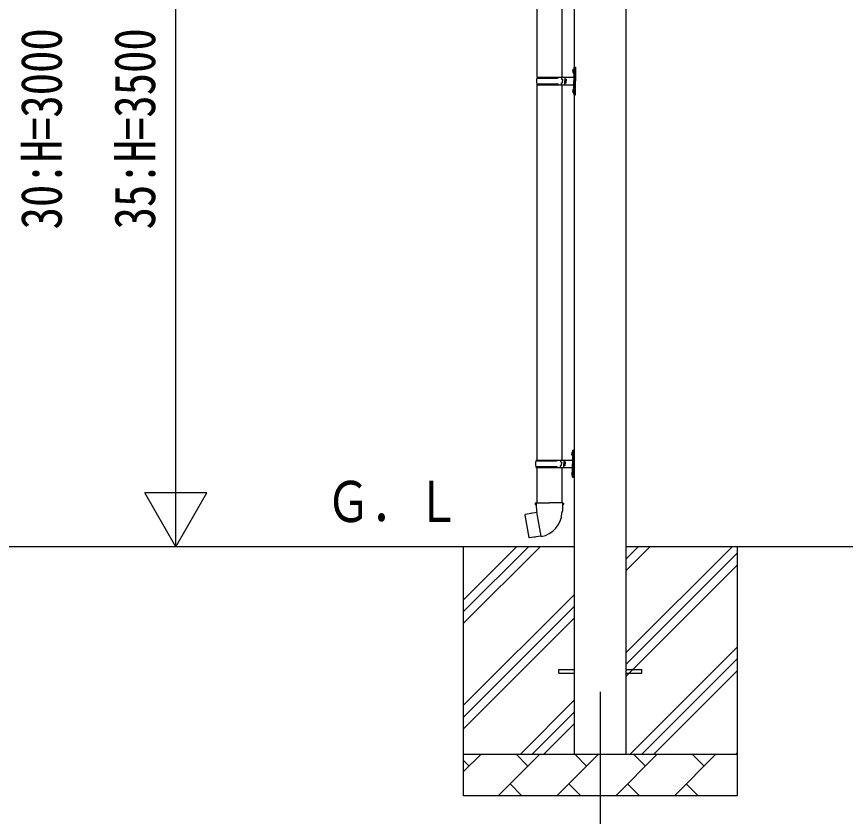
# Model space of a CAD drawing. Units: millimetres, scale not verified. Extents: x -12615 to 12615, y -8910 to 8910.
# Drawn here: x -4055 to -2058, y -5632 to -3704 of the extents above; entities that cross this region are included whole.
import ezdxf
from ezdxf.enums import TextEntityAlignment as Align

# ---------------------------------------------------------------- set-up
doc = ezdxf.new("R2010")
doc.units = ezdxf.units.MM
doc.header["$LTSCALE"] = 40
for name, color, linetype in [('0-3_YKK_12', 2, 'Continuous'), ('0-4_YKK_13', 4, 'Continuous'), ('0-5_YKK_A1', 4, 'Continuous'), ('0-6_YKK_D', 6, 'Continuous')]:
    doc.layers.add(name, color=color, linetype=linetype)
doc.styles.add('ＭＳ ゴシック', font='')
doc.styles.get('ＭＳ ゴシック').set_extended_font_data('MS Gothic')

msp = doc.modelspace()

# ---------------------------------------------------------------- linework, layer by layer
at = {"layer": '0-3_YKK_12'}
msp.add_line((-2648.76, -5332.18), (-2648.76, -5832.18), dxfattribs=at)
at = {"layer": '0-4_YKK_13'}
for p, q in [((-2801.26, -2962.74), (-2801.26, -3850.68)), ((-2741.26, -2962.74), (-2741.26, -3850.68)), ((-2715.06, -3833.54), (-2713.01, -3834.53)), ((-2713.79, -3831.53), (-2713.16, -3831.53)), ((-2713.79, -3831.53), (-2713.79, -3839.83)), ((-2713.16, -3831.53), (-2713.16, -3839.83)), ((-2713.16, -3831.53), (-2712.76, -3831.93)), ((-2712.76, -3827.68), (-2709.76, -3826.18)), ((-2712.76, -3827.68), (-2712.76, -3859.68)), ((-2712.76, -3831.93), (-2712.76, -3839.43)), ((-2709.76, -3826.18), (-2709.76, -3859.68)), ((-2709.76, -3826.18), (-2708.76, -3826.18)), ((-2708.76, -3826.18), (-2708.76, -3859.68)), ((-2801.76, -3852.68), (-2751.42, -3852.68)), ((-2800.76, -3850.68), (-2714.76, -3850.68)), ((-2800.76, -3850.68), (-2800.76, -3852.68)), ((-2741.76, -3850.68), (-2741.76, -3855.18)), ((-2733.76, -3850.68), (-2733.76, -3859.68)), ((-2713.79, -3839.83), (-2713.16, -3839.83)), ((-2713.16, -3839.83), (-2712.76, -3839.43)), ((-2713.01, -3834.53), (-2712.4, -3835.68)), ((-2801.76, -3866.68), (-2751.42, -3866.68)), ((-2801.26, -3868.68), (-2801.26, -4773.18)), ((-2800.76, -3868.68), (-2800.76, -3866.68)), ((-2800.76, -3868.68), (-2714.76, -3868.68)), ((-2741.76, -3855.18), (-2739.76, -3855.18)), ((-2741.76, -3868.68), (-2741.76, -3864.18)), ((-2741.76, -3864.18), (-2739.76, -3864.18)), ((-2741.26, -3868.68), (-2741.26, -4773.18)), ((-2739.76, -3855.18), (-2739.76, -3859.68)), ((-2739.76, -3864.18), (-2739.76, -3859.68)), ((-2733.76, -3855.18), (-2730.76, -3855.18)), ((-2733.76, -3868.68), (-2733.76, -3859.68)), ((-2733.76, -3864.18), (-2730.76, -3864.18)), ((-2730.76, -3855.18), (-2730.76, -3859.68)), ((-2730.76, -3864.18), (-2730.76, -3859.68)), ((-2712.76, -3891.68), (-2712.76, -3859.68)), ((-2709.76, -3893.18), (-2709.76, -3859.68)), ((-2708.76, -3893.18), (-2708.76, -3859.68)), ((-2715.06, -3881.54), (-2713.01, -3882.53)), ((-2713.79, -3879.53), (-2713.16, -3879.53)), ((-2713.79, -3879.53), (-2713.79, -3887.83)), ((-2713.79, -3887.83), (-2713.16, -3887.83)), ((-2713.16, -3879.53), (-2713.16, -3887.83)), ((-2713.16, -3879.53), (-2712.76, -3879.93)), ((-2713.16, -3887.83), (-2712.76, -3887.43)), ((-2713.01, -3882.53), (-2712.4, -3883.68)), ((-2712.76, -3879.93), (-2712.76, -3887.43)), ((-2712.76, -3891.68), (-2709.76, -3893.18)), ((-2709.76, -3893.18), (-2708.76, -3893.18)), ((-2715.26, -4750.18), (-2712.26, -4748.68)), ((-2715.26, -4750.18), (-2715.26, -4782.18)), ((-2712.26, -4748.68), (-2712.26, -4782.18)), ((-2712.26, -4748.68), (-2711.26, -4748.68)), ((-2711.26, -4748.68), (-2711.26, -4782.18)), ((-2717.56, -4756.04), (-2715.51, -4757.03)), ((-2716.29, -4754.03), (-2715.66, -4754.03)), ((-2716.29, -4754.03), (-2716.29, -4762.33)), ((-2716.29, -4762.33), (-2715.66, -4762.33)), ((-2715.66, -4754.03), (-2715.66, -4762.33)), ((-2715.66, -4754.03), (-2715.26, -4754.43)), ((-2715.66, -4762.33), (-2715.26, -4761.93)), ((-2715.51, -4757.03), (-2714.9, -4758.18)), ((-2715.26, -4754.43), (-2715.26, -4761.93)), ((-2804.26, -4775.18), (-2753.92, -4775.18)), ((-2804.26, -4789.18), (-2753.92, -4789.18)), ((-2803.26, -4773.18), (-2717.26, -4773.18)), ((-2803.26, -4773.18), (-2803.26, -4775.18)), ((-2803.26, -4791.18), (-2803.26, -4789.18)), ((-2803.26, -4791.18), (-2717.26, -4791.18)), ((-2801.26, -4791.18), (-2801.26, -4876.11)), ((-2744.26, -4773.18), (-2744.26, -4777.68)), ((-2744.26, -4777.68), (-2742.26, -4777.68)), ((-2744.26, -4791.18), (-2744.26, -4786.68)), ((-2744.26, -4786.68), (-2742.26, -4786.68)), ((-2742.26, -4777.68), (-2742.26, -4782.18)), ((-2742.26, -4786.68), (-2742.26, -4782.18)), ((-2741.26, -4791.18), (-2741.26, -4876.11)), ((-2736.26, -4773.18), (-2736.26, -4782.18)), ((-2736.26, -4777.68), (-2733.26, -4777.68)), ((-2736.26, -4791.18), (-2736.26, -4782.18)), ((-2736.26, -4786.68), (-2733.26, -4786.68)), ((-2733.26, -4777.68), (-2733.26, -4782.18)), ((-2733.26, -4786.68), (-2733.26, -4782.18)), ((-2715.26, -4814.18), (-2715.26, -4782.18)), ((-2712.26, -4815.68), (-2712.26, -4782.18)), ((-2711.26, -4815.68), (-2711.26, -4782.18)), ((-2717.56, -4804.04), (-2715.51, -4805.03)), ((-2716.29, -4802.03), (-2715.66, -4802.03)), ((-2716.29, -4802.03), (-2716.29, -4810.33)), ((-2716.29, -4810.33), (-2715.66, -4810.33)), ((-2715.66, -4802.03), (-2715.66, -4810.33)), ((-2715.66, -4802.03), (-2715.26, -4802.43)), ((-2715.66, -4810.33), (-2715.26, -4809.93)), ((-2715.51, -4805.03), (-2714.9, -4806.18)), ((-2715.26, -4802.43), (-2715.26, -4809.93)), ((-2715.26, -4814.18), (-2712.26, -4815.68)), ((-2712.26, -4815.68), (-2711.26, -4815.68)), ((-2803.11, -4876.11), (-2805.26, -4876.89)), ((-2805.26, -4876.89), (-2805.26, -4880.51)), ((-2805.26, -4880.51), (-2803.01, -4881.33)), ((-2803.11, -4876.11), (-2771.26, -4876.11)), ((-2803.11, -4876.11), (-2803.01, -4881.33)), ((-2803.01, -4881.33), (-2802.76, -4896.11)), ((-2739.41, -4876.11), (-2771.26, -4876.11)), ((-2737.26, -4880.51), (-2739.5, -4881.33)), ((-2739.41, -4876.11), (-2737.26, -4876.89)), ((-2737.26, -4876.89), (-2737.26, -4880.51)), ((-2829.72, -4904.56), (-2830.52, -4905.73)), ((-2830.52, -4905.73), (-2820.9, -4960.29)), ((-2801.85, -4899.31), (-2829.72, -4904.56)), ((-2816.97, -4901.96), (-2817.18, -4902.2)), ((-2802.76, -4896.11), (-2801.41, -4898.11)), ((-2791.49, -4956.61), (-2801.63, -4899.13)), ((-2801.6, -4898.31), (-2801.6, -4899.02)), ((-2801.41, -4898.11), (-2801.44, -4898.12)), ((-2741.07, -4898.05), (-2741.14, -4900.21)), ((-2739.75, -4896.11), (-2741.07, -4898.05)), ((-2806.88, -4959.2), (-2807.16, -4959.05)), ((-2791.19, -4957.37), (-2791.43, -4956.71)), ((-2748.76, -5277.68), (-2711.26, -5277.68)), ((-2748.76, -5286.68), (-2748.76, -5277.68)), ((-2748.76, -5286.68), (-2711.26, -5286.68)), ((-2586.26, -5277.68), (-2548.76, -5277.68)), ((-2586.26, -5286.68), (-2548.76, -5286.68)), ((-2548.76, -5286.68), (-2548.76, -5277.68))]:
    msp.add_line(p, q, dxfattribs=at)
for points in [[(-2715.06, -3837.83), (-2713.01, -3836.83), (-2712.4, -3835.68)], [(-2715.06, -3885.83), (-2713.01, -3884.83), (-2712.4, -3883.68)], [(-2717.56, -4760.33), (-2715.51, -4759.33), (-2714.9, -4758.18)], [(-2717.56, -4808.33), (-2715.51, -4807.33), (-2714.9, -4806.18)], [(-2739.41, -4876.11), (-2739.5, -4881.33), (-2739.75, -4896.11)], [(-2814.73, -4901.74), (-2815.01, -4901.59), (-2816.97, -4901.96)], [(-2791.76, -4956.51), (-2819.74, -4961.11), (-2820.9, -4960.29)], [(-2804.69, -4958.64), (-2804.91, -4958.88), (-2806.88, -4959.2)]]:
    msp.add_lwpolyline(points, dxfattribs=at)
for centre, radius, start, end in [((-2709.46, -3835.68), 6, 136.21765, 223.78235), ((-2753.01, -3859.68), 49.25, 171.82876, 180.00002), ((-2751.42, -3850.68), 2, 270, 359.99998), ((-2714.76, -3848.68), 2, 270, 359.99998), ((-2753.01, -3859.68), 49.25, 180.00002, 188.17127), ((-2751.42, -3868.68), 2, 0.00005, 90.00004), ((-2714.76, -3870.68), 2, 0.00005, 90.00004), ((-2709.46, -3883.68), 6, 136.21765, 223.78235), ((-2711.96, -4758.18), 6, 136.21765, 223.78235), ((-2717.26, -4771.18), 2, 270, 359.99998), ((-2755.51, -4782.18), 49.25, 171.82876, 180.00002), ((-2755.51, -4782.18), 49.25, 180.00002, 188.17127), ((-2753.92, -4773.18), 2, 270, 359.99998), ((-2753.92, -4791.18), 2, 0.00005, 90.00004), ((-2717.26, -4793.18), 2, 0.00005, 90.00004), ((-2711.96, -4806.18), 6, 136.21765, 223.78235), ((-2801.9, -4899.02), 0.3, 280.66842, 0), ((-2801.4, -4898.31), 0.2, 100, 180), ((-2801.41, -4898.11), 60.3, 279.96938, 358), ((-2791.71, -4956.81), 0.3, 20, 99.33158), ((-2791, -4957.3), 0.2, 200, 279.96938)]:
    msp.add_arc(centre, radius, start, end, dxfattribs=at)
at = {"layer": '0-5_YKK_A1'}
for p, q in [((-2711.26, -2685.18), (-2711.26, -5482.18)), ((-2586.26, -5482.18), (-2586.26, -2685.18)), ((-2711.26, -4982.18), (-3509.42, -4982.18)), ((-2978.76, -4982.18), (-2978.76, -5582.18)), ((-2978.76, -5167.23), (-2793.71, -4982.18)), ((-2978.76, -5138.95), (-2821.99, -4982.18)), ((-2978.76, -5110.67), (-2850.27, -4982.18)), ((-1211.26, -4982.18), (-2586.26, -4982.18)), ((-2586.26, -5237.28), (-2331.16, -4982.18)), ((-2586.26, -5039.29), (-2529.15, -4982.18)), ((-2586.26, -5011.01), (-2557.43, -4982.18)), ((-2318.76, -4982.18), (-2318.76, -5582.18)), ((-2586.26, -5265.57), (-2318.76, -4998.07)), ((-2586.26, -5293.85), (-2318.76, -5026.35)), ((-2978.76, -5365.22), (-2711.26, -5097.72)), ((-2978.76, -5393.51), (-2711.26, -5126.01)), ((-2978.76, -5421.79), (-2711.26, -5154.29)), ((-2576.6, -5482.18), (-2318.76, -5224.34)), ((-2548.31, -5482.18), (-2318.76, -5252.62)), ((-2520.03, -5482.18), (-2318.76, -5280.91)), ((-2841.16, -5482.18), (-2711.26, -5352.28)), ((-2812.87, -5482.18), (-2711.26, -5380.57)), ((-2784.59, -5482.18), (-2711.26, -5408.85)), ((-2978.76, -5482.18), (-2318.76, -5482.18)), ((-2978.76, -5525.08), (-2935.86, -5482.18)), ((-2894.44, -5582.18), (-2794.44, -5482.18)), ((-2822.99, -5510.74), (-2851.55, -5482.18)), ((-2753.02, -5582.18), (-2653.02, -5482.18)), ((-2681.57, -5510.74), (-2710.13, -5482.18)), ((-2611.6, -5582.18), (-2511.6, -5482.18)), ((-2540.15, -5510.74), (-2568.71, -5482.18)), ((-2470.18, -5582.18), (-2370.18, -5482.18)), ((-2398.73, -5510.74), (-2427.28, -5482.18)), ((-2322.04, -5482.18), (-2318.76, -5478.9)), ((-2964.42, -5510.74), (-2978.76, -5496.4)), ((-2865.89, -5553.63), (-2837.33, -5582.18)), ((-2724.47, -5553.63), (-2695.91, -5582.18)), ((-2583.05, -5553.63), (-2554.49, -5582.18)), ((-2441.62, -5553.63), (-2413.07, -5582.18)), ((-2318.76, -5582.18), (-2978.76, -5582.18))]:
    msp.add_line(p, q, dxfattribs=at)
at = {"layer": '0-6_YKK_D'}
for p, q in [((-3671.36, -4832.18), (-3671.36, -2832.18)), ((-3671.36, -4982.18), (-3671.36, -4722.38)), ((-3671.36, -4982.18), (-3746.36, -4852.28)), ((-3596.36, -4852.28), (-3746.36, -4852.28)), ((-3671.36, -4982.18), (-3596.36, -4852.28)), ((-3475.4, -4982.18), (-4672.36, -4982.18)), ((-3475.4, -4982.18), (-3672.36, -4982.18))]:
    msp.add_line(p, q, dxfattribs=at)

# ---------------------------------------------------------------- texts
at = {"layer": '0-5_YKK_A1', "style": 'ＭＳ ゴシック', "width": 0.8}
msp.add_text('Ｇ．Ｌ', height=98.97, dxfattribs=at).set_placement((-3309.63, -4952.27), align=Align.BOTTOM_LEFT)
at = {"layer": '0-6_YKK_D', "style": 'ＭＳ ゴシック', "width": 0.8}
for s, p in [('30:H=3000', (-3916.36, -4217.38)), ('35:H=3500', (-3691.36, -4217.38))]:
    msp.add_text(s, height=98.97, rotation=90, dxfattribs=at).set_placement(p, align=Align.BOTTOM_LEFT)

doc.saveas('drawing.dxf')
